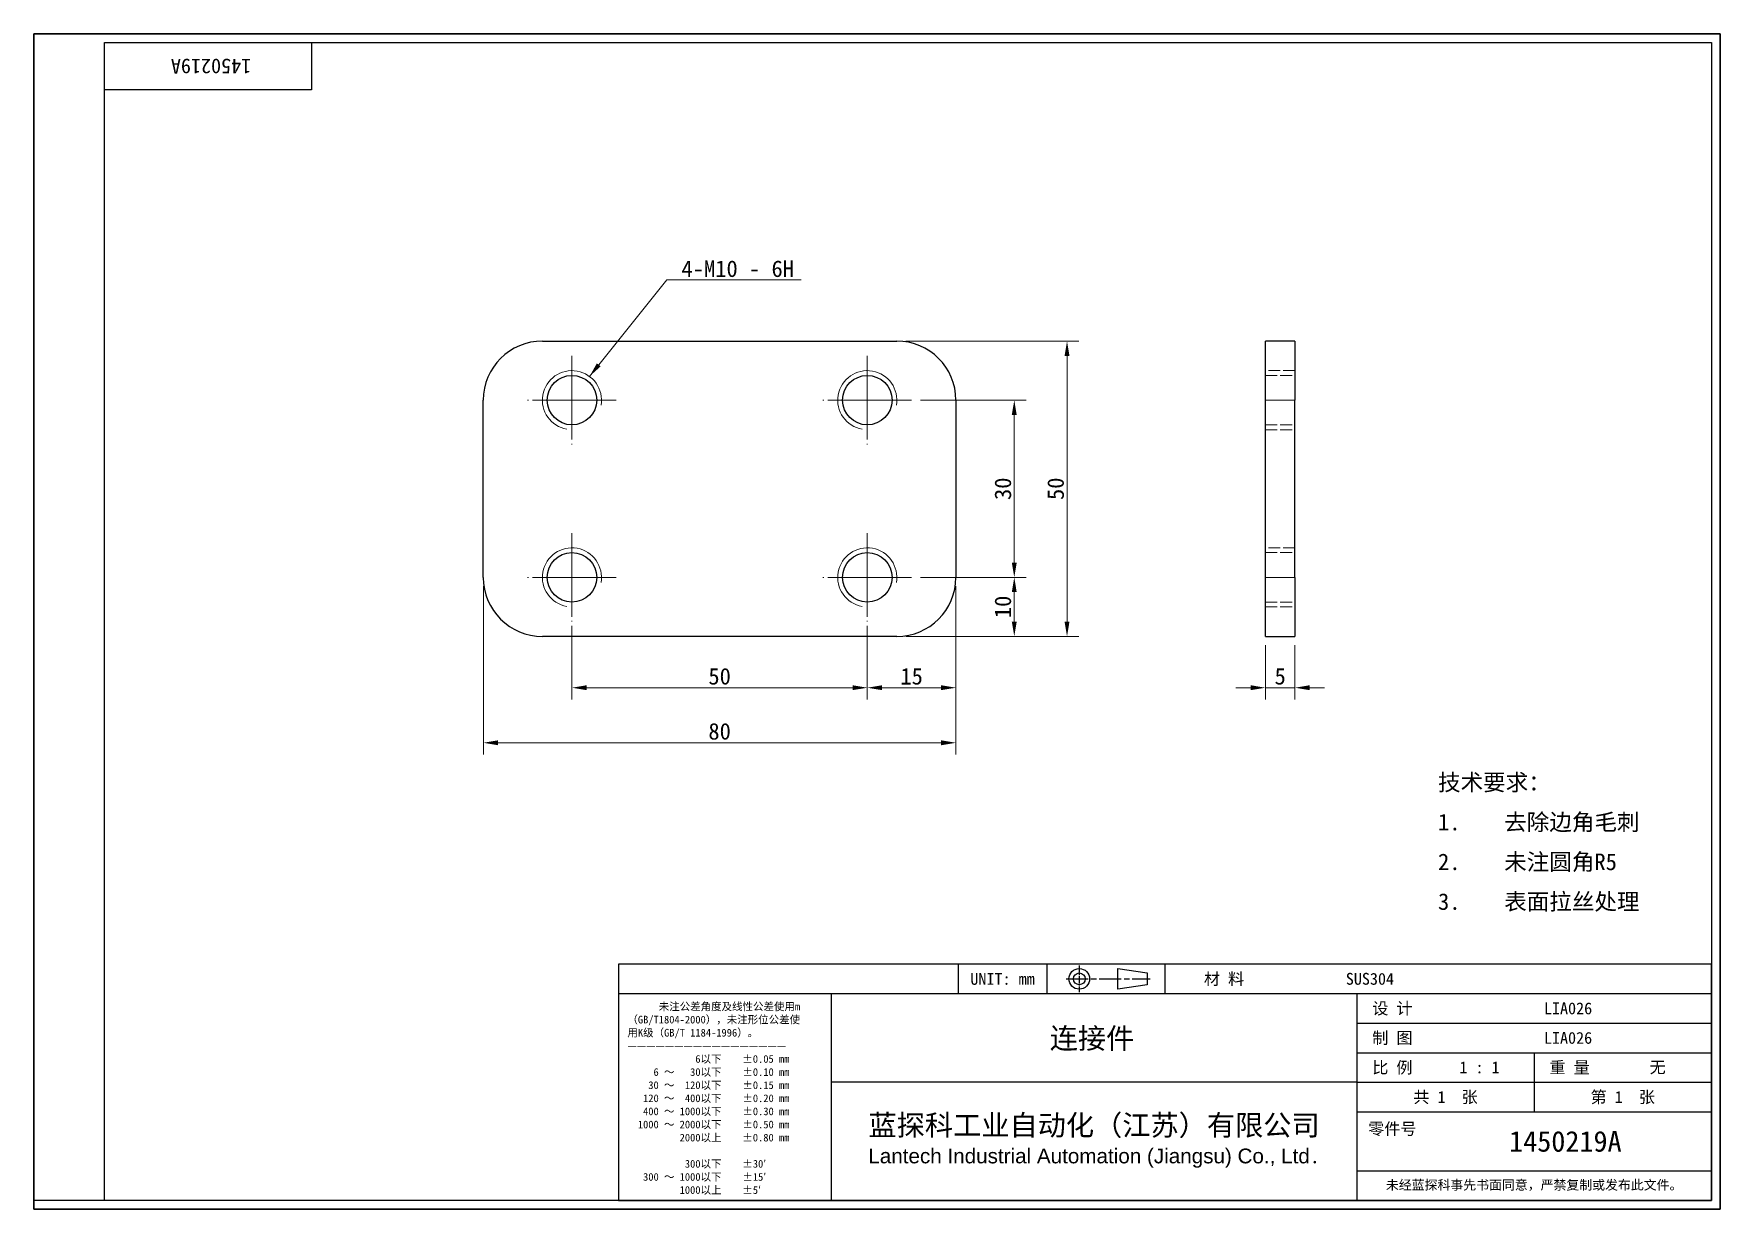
# Model space of a CAD drawing. Header units: millimetres. Extents: x 6 to 292, y 5 to 205.
import ezdxf
from ezdxf.enums import TextEntityAlignment as Align

# ---------------------------------------------------------------- set-up
doc = ezdxf.new("R2010")
doc.units = ezdxf.units.MM
doc.linetypes.add('CHAIN', pattern=[0.3543, 0.2362, -0.0295, 0.0591, -0.0295])
doc.linetypes.add('DASHED', pattern=[0.2067, 0.1654, -0.0413])
for name, color, linetype, lineweight in [('1', 7, 'Continuous', 18), ('可见 (ISO)', 7, 'Continuous', 25), ('可见窄的 (ISO)', 7, 'Continuous', 18), ('图框 (ISO)', 7, 'Continuous', 35), ('标题 (ISO)', 7, 'Continuous', 25)]:
    doc.layers.add(name, color=color, linetype=linetype, lineweight=lineweight)
for name, color, linetype, lineweight, true_color in [('中心标记 (ISO)', 1, 'CHAIN', 18, 0xff0000), ('尺寸 (ISO)', 7, 'Continuous', 18, 0x008000), ('符号 (ISO)', 7, 'Continuous', 18, 0x008000), ('隐藏 (ISO)', 5, 'DASHED', 18, 0x0000ff)]:
    doc.layers.add(name, color=color, linetype=linetype, lineweight=lineweight, true_color=true_color)
doc.styles.add('文本样式164', font='SimSun.ttf')
doc.styles.add('文本样式165', font='SimSun.ttf')
doc.styles.add('文本样式74', font='SimSun.ttf')
doc.styles.add('最新国标', font='simfang.ttf')
doc.styles.add('注释文本 (ISO)', font='simfang.ttf')
doc.dimstyles.new('默认 (GB)', dxfattribs={"dimtxt": 2.8, "dimasz": 2.5, "dimexe": 2, "dimexo": 1.5, "dimgap": 0.5, "dimtad": 1, "dimtoh": 1, "dimdsep": 46, "dimtxsty": '最新国标', "dimcen": 0.09, "dimdle": 10, "dimclrd": 256, "dimclre": 256, "dimclrt": 256, "dimaunit": 1, "dimadec": 3, "dimazin": 2, "dimtfac": 0.535714, "dimtdec": 3, "dimtmove": 0, "dimatfit": 3, "dimfxl": 0, "dimtolj": 1, "dimlwd": -1, "dimlwe": -1, "dimarcsym": 0})
doc.dimstyles.new('默认 (GB)$7', dxfattribs={"dimtxt": 2.8, "dimasz": 2.5, "dimexe": 2, "dimexo": 1.5, "dimgap": 0.5, "dimtad": 1, "dimtoh": 1, "dimdsep": 46, "dimtxsty": '最新国标', "dimcen": 0.09, "dimdle": 10, "dimclrd": 256, "dimclre": 256, "dimclrt": 256, "dimaunit": 1, "dimadec": 3, "dimazin": 2, "dimtfac": 0.535714, "dimtdec": 3, "dimtmove": 0, "dimatfit": 3, "dimfxl": 0, "dimtolj": 1, "dimlwd": -1, "dimlwe": -1, "dimarcsym": 0})

# ---------------------------------------------------------------- blocks, each defined once
blk = doc.blocks.new('图框 最新国标')
at = {"layer": '图框 (ISO)'}
for p, q in [((6, 7), (6, 204.5)), ((6, 204.5), (291.5, 204.5)), ((291.5, 204.5), (291.5, 5.5)), ((6, 7), (6, 5.5)), ((6, 7), (6, 5.5)), ((291.5, 5.5), (6, 5.5))]:
    blk.add_line(p, q, dxfattribs=at)
at = {"layer": '图框 (ISO)', "color": 7, "linetype": 'Continuous', "lineweight": 25}
for p, q in [((18, 203), (290, 203)), ((18, 7), (18, 203)), ((18, 203), (290, 203)), ((53, 203), (53, 195)), ((290, 203), (290, 7)), ((290, 203), (290, 7)), ((53, 195), (18, 195)), ((290, 7), (6, 7)), ((290, 7), (18, 7))]:
    blk.add_line(p, q, dxfattribs=at)
at = {"layer": '图框 (ISO)', "style": '文本样式74'}
blk.add_attdef('零件代号_001', (42.82, 200.25), '', height=2.5, rotation=180, dxfattribs=at)
blk = doc.blocks.new('标题栏 最新国标')
at = {"layer": '标题 (ISO)'}
for p, q in [((381.98, -183.84), (196.98, -183.84)), ((196.98, -183.84), (196.98, -223.84)), ((254.48, -183.84), (254.48, -188.84)), ((269.48, -183.84), (269.48, -188.84)), ((281.48, -188.09), (281.48, -184.59)), ((281.48, -184.59), (286.48, -185.34)), ((286.48, -185.34), (286.48, -187.34)), ((289.48, -183.84), (289.48, -188.84)), ((381.98, -223.84), (381.98, -183.84)), ((383.48, -183.84), (383.48, -225.34)), ((286.48, -187.34), (281.48, -188.09)), ((196.98, -188.84), (381.98, -188.84)), ((232.98, -188.84), (232.98, -223.84)), ((321.98, -188.84), (321.98, -223.84)), ((321.98, -193.84), (381.98, -193.84)), ((321.98, -198.84), (381.98, -198.84)), ((351.98, -198.84), (351.98, -208.84)), ((321.98, -203.84), (232.98, -203.84)), ((321.98, -203.84), (381.98, -203.84)), ((321.98, -208.84), (381.98, -208.84)), ((321.98, -218.84), (381.98, -218.84)), ((196.98, -223.84), (381.98, -223.84)), ((383.48, -225.34), (196.98, -225.34))]:
    blk.add_line(p, q, dxfattribs=at)
at = {"layer": '标题 (ISO)', "linetype": 'CHAIN', "ltscale": 5.000333}
blk.add_line((274.98, -184.09), (274.98, -188.59), dxfattribs=at)
at = {"layer": '标题 (ISO)', "linetype": 'CHAIN', "ltscale": 15.834605}
blk.add_line((272.73, -186.34), (286.98, -186.34), dxfattribs=at)
at = {"layer": '标题 (ISO)'}
for radius in [1.75, 1]:
    blk.add_circle((274.98, -186.34), radius, dxfattribs=at)
at = {"layer": '1', "style": '文本样式164'}
for s, p in [('UNIT: mm', (261.98, -186.34)), ('材 料', (299.48, -186.34)), ('设 计', (327.98, -191.34)), ('制 图', (327.98, -196.34)), ('比 例', (327.98, -201.34)), ('重 量', (357.98, -201.34)), ('共 1  张', (336.98, -206.34)), ('第 1  张', (366.98, -206.34))]:
    blk.add_text(s, height=2, dxfattribs=at).set_placement(p, align=Align.MIDDLE_CENTER)
at = {"layer": '标题 (ISO)', "style": '注释文本 (ISO)'}
for s, insert, char_height, attachment_point, line_spacing_factor in [('\\fSimSun|b0|i0;{\\H1.3000;      未注公差角度及线性公差使用m\\P}\\fSimSun|b0|i0;{\\H1.3000;（GB/T1804-2000），未注形位公差使\\P}\\fSimSun|b0|i0;{\\H1.3000;用K级（GB/T 1184-1996）。\\P}\\fSimSun|b0|i0;{\\H1.3000;—————————————————\\P}\\fSimSun|b0|i0;{\\H1.3000;             6以下    ±0.05 mm\\P}\\fSimSun|b0|i0;{\\H1.3000;     6 ～   30以下    ±0.10 mm\\P}\\fSimSun|b0|i0;{\\H1.3000;    30 ～  120以下    ±0.15 mm\\P}\\fSimSun|b0|i0;{\\H1.3000;   120 ～  400以下    ±0.20 mm\\P}\\fSimSun|b0|i0;{\\H1.3000;   400 ～ 1000以下    ±0.30 mm\\P}\\fSimSun|b0|i0;{\\H1.3000;  1000 ～ 2000以下    ±0.50 mm\\P}\\fSimSun|b0|i0;{\\H1.3000;          2000以上    ±0.80 mm\\P}\\fSimSun|b0|i0;{\\H1.3000;\\P}\\fSimSun|b0|i0;{\\H1.3000;           300以下    ±30′\\P}\\fSimSun|b0|i0;{\\H1.3000;   300 ～ 1000以下    ±15′\\P}\\fSimSun|b0|i0;{\\H1.3000;          1000以上    ±5′}', (198.48, -206.63), 1.3, 4, 1.023913), ('{\\fMicrosoft YaHei|b0|i0|c134|p34;\\H1.75x;蓝探科工业自动化（江苏）有限公司\\P\\fArial|b0|i0|c0|p34;\\H0.71429x;Lantech Industrial Automation (Jiangsu) Co., Ltd\\fFangSong|b0|i0|c134|p49;.\\H1.15195x; }', (277.48, -213.84), 2, 5, 0.978695)]:
    blk.add_mtext(s, dxfattribs=dict(at, insert=insert, char_height=char_height, attachment_point=attachment_point, line_spacing_factor=line_spacing_factor))
at = {"layer": '标题 (ISO)', "attachment_point": 5, "style": '注释文本 (ISO)'}
for s, insert, char_height in [('\\fFangSong|b0|i0;零件号', (327.98, -211.84), 2), ('\\fSimSun|b0|i0;{\\H1.6000;未经蓝探科事先书面同意，严禁复制或发布此文件。}', (351.98, -221.34), 1.6)]:
    blk.add_mtext(s, dxfattribs=dict(at, insert=insert, char_height=char_height))
at = {"layer": '标题 (ISO)'}
for tag, p, height, style in [('材料_001', (320.09, -187.33), 2, '注释文本 (ISO)'), ('设计人_001', (353.63, -192.33), 2, '注释文本 (ISO)'), ('库存编号_001', (269.97, -198.15), 3.5, '文本样式165'), ('设计人_001', (353.63, -197.33), 2, '注释文本 (ISO)'), ('视图比例_001', (339.32, -202.33), 2, '注释文本 (ISO)'), ('质量\\P3;_001', (371.53, -202.3), 2, '注释文本 (ISO)'), ('零件代号_001', (347.74, -215.59), 3.5, '文本样式165')]:
    blk.add_attdef(tag, p, '', height=height, dxfattribs=dict(at, style=style))
blk = doc.blocks.new('*D5')
at = {"layer": 'Defpoints', "color": 0, "transparency": 16777216}
for p in [(97.11, 105.78), (147.11, 105.78), (147.11, 93.79)]:
    blk.add_point(p, dxfattribs=at)
at = {"layer": '尺寸 (ISO)', "color": 116, "true_color": 0x00803f, "transparency": 16777216}
for p, q in [((97.11, 104.28), (97.11, 91.79)), ((147.11, 104.28), (147.11, 91.79)), ((99.61, 93.79), (144.61, 93.79))]:
    blk.add_line(p, q, dxfattribs=at)
for points in [[(99.61, 94.21), (99.61, 93.38), (97.11, 93.79)], [(144.61, 94.21), (144.61, 93.38), (147.11, 93.79)]]:
    blk.add_solid(points, dxfattribs=at)
at = {"layer": '尺寸 (ISO)', "transparency": 16777216, "insert": (122.11, 95.71), "char_height": 2.8, "attachment_point": 5, "style": '最新国标'}
blk.add_mtext('\\A1;50', dxfattribs=at)
blk = doc.blocks.new('*D6')
at = {"layer": 'Defpoints', "color": 0, "transparency": 16777216}
for p in [(154.61, 142.47), (154.61, 112.47), (171.99, 112.47)]:
    blk.add_point(p, dxfattribs=at)
at = {"layer": '尺寸 (ISO)', "color": 116, "true_color": 0x00803f, "transparency": 16777216}
for p, q in [((156.11, 142.47), (173.99, 142.47)), ((171.99, 139.97), (171.99, 114.97)), ((156.11, 112.47), (173.99, 112.47))]:
    blk.add_line(p, q, dxfattribs=at)
for points in [[(171.57, 139.97), (172.4, 139.97), (171.99, 142.47)], [(171.57, 114.97), (172.4, 114.97), (171.99, 112.47)]]:
    blk.add_solid(points, dxfattribs=at)
at = {"layer": '尺寸 (ISO)', "transparency": 16777216, "insert": (170.07, 127.47), "char_height": 2.8, "attachment_point": 5, "rotation": 90, "style": '最新国标'}
blk.add_mtext('\\A1;30', dxfattribs=at)
blk = doc.blocks.new('*D7')
at = {"layer": 'Defpoints', "color": 0, "transparency": 16777216}
for p in [(152.11, 152.47), (152.11, 102.47), (180.92, 102.47)]:
    blk.add_point(p, dxfattribs=at)
at = {"layer": '尺寸 (ISO)', "color": 116, "true_color": 0x00803f, "transparency": 16777216}
for p, q in [((153.61, 152.47), (182.92, 152.47)), ((180.92, 149.97), (180.92, 104.97)), ((153.61, 102.47), (182.92, 102.47))]:
    blk.add_line(p, q, dxfattribs=at)
for points in [[(180.5, 149.97), (181.33, 149.97), (180.92, 152.47)], [(180.5, 104.97), (181.33, 104.97), (180.92, 102.47)]]:
    blk.add_solid(points, dxfattribs=at)
at = {"layer": '尺寸 (ISO)', "transparency": 16777216, "insert": (179, 127.47), "char_height": 2.8, "attachment_point": 5, "rotation": 90, "style": '最新国标'}
blk.add_mtext('\\A1;50', dxfattribs=at)
blk = doc.blocks.new('*D8')
at = {"layer": 'Defpoints', "color": 0, "transparency": 16777216}
for p in [(82.11, 112.47), (162.11, 112.47), (82.11, 84.47)]:
    blk.add_point(p, dxfattribs=at)
at = {"layer": '尺寸 (ISO)', "color": 116, "true_color": 0x00803f, "transparency": 16777216}
for p, q in [((82.11, 110.97), (82.11, 82.47)), ((162.11, 110.97), (162.11, 82.47)), ((159.61, 84.47), (84.61, 84.47))]:
    blk.add_line(p, q, dxfattribs=at)
for points in [[(84.61, 84.89), (84.61, 84.05), (82.11, 84.47)], [(159.61, 84.89), (159.61, 84.05), (162.11, 84.47)]]:
    blk.add_solid(points, dxfattribs=at)
at = {"layer": '尺寸 (ISO)', "transparency": 16777216, "insert": (122.11, 86.39), "char_height": 2.8, "attachment_point": 5, "style": '最新国标'}
blk.add_mtext('\\A1;80', dxfattribs=at)
blk = doc.blocks.new('*D9')
at = {"layer": 'Defpoints', "color": 0, "transparency": 16777216}
for p in [(154.61, 112.47), (152.11, 102.47), (171.99, 102.47)]:
    blk.add_point(p, dxfattribs=at)
at = {"layer": '尺寸 (ISO)', "color": 116, "true_color": 0x00803f, "transparency": 16777216}
for p, q in [((156.11, 112.47), (173.99, 112.47)), ((171.99, 109.97), (171.99, 104.97)), ((153.61, 102.47), (173.99, 102.47))]:
    blk.add_line(p, q, dxfattribs=at)
for points in [[(171.57, 109.97), (172.4, 109.97), (171.99, 112.47)], [(171.57, 104.97), (172.4, 104.97), (171.99, 102.47)]]:
    blk.add_solid(points, dxfattribs=at)
at = {"layer": '尺寸 (ISO)', "transparency": 16777216, "insert": (170.07, 107.47), "char_height": 2.8, "attachment_point": 5, "rotation": 90, "style": '最新国标'}
blk.add_mtext('\\A1;10', dxfattribs=at)
blk = doc.blocks.new('*D10')
at = {"layer": 'Defpoints', "color": 0, "transparency": 16777216}
for p in [(162.11, 112.47), (147.11, 105.78), (162.11, 93.79)]:
    blk.add_point(p, dxfattribs=at)
at = {"layer": '尺寸 (ISO)', "color": 116, "true_color": 0x00803f, "transparency": 16777216}
for p, q in [((162.11, 110.97), (162.11, 91.79)), ((147.11, 104.28), (147.11, 91.79)), ((149.61, 93.79), (159.61, 93.79))]:
    blk.add_line(p, q, dxfattribs=at)
for points in [[(149.61, 94.21), (149.61, 93.38), (147.11, 93.79)], [(159.61, 94.21), (159.61, 93.38), (162.11, 93.79)]]:
    blk.add_solid(points, dxfattribs=at)
at = {"layer": '尺寸 (ISO)', "transparency": 16777216, "insert": (154.61, 95.71), "char_height": 2.8, "attachment_point": 5, "style": '最新国标'}
blk.add_mtext('\\A1;15', dxfattribs=at)
blk = doc.blocks.new('*D11')
at = {"layer": 'Defpoints', "color": 0, "transparency": 16777216}
for p in [(214.5, 102.47), (219.5, 102.47), (219.5, 93.79)]:
    blk.add_point(p, dxfattribs=at)
at = {"layer": '尺寸 (ISO)', "color": 116, "true_color": 0x00803f, "transparency": 16777216}
for p, q in [((214.5, 100.97), (214.5, 91.79)), ((219.5, 100.97), (219.5, 91.79)), ((212, 93.79), (209.5, 93.79)), ((214.5, 93.79), (219.5, 93.79)), ((222, 93.79), (224.5, 93.79))]:
    blk.add_line(p, q, dxfattribs=at)
for points in [[(212, 94.21), (212, 93.38), (214.5, 93.79)], [(222, 94.21), (222, 93.38), (219.5, 93.79)]]:
    blk.add_solid(points, dxfattribs=at)
at = {"layer": '尺寸 (ISO)', "transparency": 16777216, "insert": (217, 95.71), "char_height": 2.8, "attachment_point": 5, "style": '最新国标'}
blk.add_mtext('\\A1;5', dxfattribs=at)

msp = doc.modelspace()

# ---------------------------------------------------------------- linework, layer by layer
at = {"layer": '中心标记 (ISO)', "ltscale": 23.990969}
for p, q in [((97.108, 149.972), (97.108, 134.972)), ((97.108, 149.16), (97.108, 135.784)), ((147.108, 149.972), (147.108, 134.972)), ((147.108, 149.16), (147.108, 135.784)), ((104.608, 142.472), (89.608, 142.472)), ((103.796, 142.472), (90.42, 142.472)), ((154.608, 142.472), (139.608, 142.472)), ((153.796, 142.472), (140.42, 142.472)), ((97.108, 119.972), (97.108, 104.972)), ((147.108, 119.972), (147.108, 104.972)), ((97.108, 119.16), (97.108, 105.784)), ((147.108, 119.16), (147.108, 105.784)), ((104.608, 112.472), (89.608, 112.472)), ((103.796, 112.472), (90.42, 112.472)), ((154.608, 112.472), (139.608, 112.472)), ((153.796, 112.472), (140.42, 112.472))]:
    msp.add_line(p, q, dxfattribs=at)
at = {"layer": '可见 (ISO)'}
for p, q in [((92.108, 152.472), (152.108, 152.472)), ((214.502, 142.472), (214.502, 152.472)), ((219.502, 152.472), (214.502, 152.472)), ((219.502, 152.472), (219.502, 142.472)), ((82.108, 112.472), (82.108, 142.472)), ((162.108, 142.472), (162.108, 112.472)), ((214.502, 112.472), (214.502, 142.472)), ((219.502, 112.472), (219.502, 142.472)), ((214.502, 102.472), (214.502, 112.472)), ((219.502, 112.472), (219.502, 102.472)), ((152.108, 102.472), (92.108, 102.472)), ((214.502, 102.472), (219.502, 102.472))]:
    msp.add_line(p, q, dxfattribs=at)
for centre in [(97.108, 142.472), (147.108, 142.472), (97.108, 112.472), (147.108, 112.472)]:
    msp.add_circle(centre, 4.188, dxfattribs=at)
for centre, start, end in [((92.108, 142.472), 90, 180), ((152.108, 142.472), 0, 90), ((92.108, 112.472), 180, 270), ((152.108, 112.472), 270, 0)]:
    msp.add_arc(centre, 10, start, end, dxfattribs=at)
at = {"layer": '可见窄的 (ISO)'}
for p, q in [((214.502, 142.472), (219.502, 142.472)), ((219.502, 112.472), (214.502, 112.472))]:
    msp.add_line(p, q, dxfattribs=at)
for centre in [(97.108, 142.472), (147.108, 142.472), (97.108, 112.472), (147.108, 112.472)]:
    msp.add_arc(centre, 5, 350, 260, dxfattribs=at)
at = {"layer": '隐藏 (ISO)', "ltscale": 12.094824}
for p, q in [((219.502, 147.472), (214.502, 147.472)), ((214.502, 146.66), (219.502, 146.66)), ((214.502, 138.284), (219.502, 138.284)), ((214.502, 137.472), (219.502, 137.472)), ((219.502, 117.472), (214.502, 117.472)), ((214.502, 116.66), (219.502, 116.66)), ((214.502, 108.284), (219.502, 108.284)), ((214.502, 107.472), (219.502, 107.472))]:
    msp.add_line(p, q, dxfattribs=at)

# ---------------------------------------------------------------- block references
msp.add_blockref('图框 最新国标', (0, 0)).add_auto_attribs({'零件代号_001': '1450219A'})
ref = msp.add_blockref('标题栏 最新国标', (-91.983, 230.844))
ref.add_attrib('零件代号_001', '1450219A', (255.754, 15.25), dxfattribs={"layer": '标题 (ISO)', "height": 3.5, "style": '文本样式165'})
ref.add_attrib('库存编号_001', '连接件', (177.992, 32.691), dxfattribs={"layer": '标题 (ISO)', "height": 3.5, "style": '文本样式165'})
ref.add_attrib('质量\\P3;_001', '无', (279.543, 28.54), dxfattribs={"layer": '标题 (ISO)', "height": 2, "style": '注释文本 (ISO)'})
ref.add_attrib('视图比例_001', '1 : 1', (247.337, 28.517), dxfattribs={"layer": '标题 (ISO)', "height": 2, "style": '注释文本 (ISO)'})
ref.add_attrib('设计人_001', 'LIA026', (261.651, 38.511), dxfattribs={"layer": '标题 (ISO)', "height": 2, "style": '注释文本 (ISO)'})
ref.add_attrib('设计人_001', 'LIA026', (261.651, 33.511), dxfattribs={"layer": '标题 (ISO)', "height": 2, "style": '注释文本 (ISO)'})
ref.add_attrib('材料_001', 'SUS304', (228.111, 43.511), dxfattribs={"layer": '标题 (ISO)', "height": 2, "style": '注释文本 (ISO)'})

# ---------------------------------------------------------------- texts
at = {"layer": '符号 (ISO)', "char_height": 2.8}
for s, insert, width, attachment_point, line_spacing_factor, style in [('4-M10 - 6H', (115.651, 163.279), 21.16866, 7, 0.49, '最新国标'), ('\\fSimSun|b0|i0;{\\H2.8000;技术要求：\\P}\\fSimSun|b0|i0;{\\H2.8000;1.^I}\\fSimSun|b0|i0;{\\H2.8000;去除边角毛刺\\P}\\fSimSun|b0|i0;{\\H2.8000;2.^I}\\fSimSun|b0|i0;{\\H2.8000;未注圆角R5\\P}\\fSimSun|b0|i0;{\\H2.8000;3.^I}\\fSimSun|b0|i0;{\\H2.8000;表面拉丝处理}', (243.718, 67.526), 33.55088, 4, 1.441304, '注释文本 (ISO)')]:
    msp.add_mtext(s, dxfattribs=dict(at, insert=insert, width=width, attachment_point=attachment_point, line_spacing_factor=line_spacing_factor, style=style))

# ---------------------------------------------------------------- dimensions: what is measured, and where the dimension line sits
at = {"layer": '尺寸 (ISO)', "color": 116, "true_color": 0x00803f}
for base, p1, p2, angle, override, picture, middle in [((180.915, 102.472), (152.108, 152.472), (152.108, 102.472), 270, {"dimgap": 0.5, "dimtoh": 0, "dimdec": 2, "dimtol": 0, "dimlim": 0, "dimtp": 0, "dimtm": 0, "dimtdec": 3, "dimtofl": 0, "dimatfit": 1}, '*D7', (180.915, 127.472)), ((171.986, 112.472), (154.608, 142.472), (154.608, 112.472), 90, {"dimgap": 0.5, "dimtoh": 0, "dimdec": 2, "dimtol": 0, "dimlim": 0, "dimtp": 0, "dimtm": 0, "dimtdec": 3, "dimtofl": 0, "dimatfit": 1}, '*D6', (171.986, 127.472)), ((82.108, 84.472), (162.108, 112.472), (82.108, 112.472), 180, {"dimgap": 0.5, "dimtoh": 0, "dimdec": 2, "dimtol": 0, "dimlim": 0, "dimtp": 0, "dimtm": 0, "dimtdec": 3, "dimtofl": 0, "dimatfit": 1}, '*D8', (122.108, 84.472)), ((162.108, 93.794), (147.108, 105.784), (162.108, 112.472), 180, {"dimgap": 0.5, "dimtoh": 0, "dimdec": 2, "dimtol": 0, "dimlim": 0, "dimtp": 0, "dimtm": 0, "dimtdec": 3, "dimtofl": 0, "dimatfit": 1}, '*D10', (154.608, 93.794)), ((171.986, 102.472), (154.608, 112.472), (152.108, 102.472), 90, {"dimgap": 0.5, "dimtoh": 0, "dimdec": 2, "dimtol": 0, "dimlim": 0, "dimtp": 0, "dimtm": 0, "dimtdec": 3, "dimtofl": 0, "dimatfit": 1}, '*D9', (171.986, 107.472)), ((147.108, 93.794), (97.108, 105.784), (147.108, 105.784), 180, {"dimgap": 0.5, "dimtoh": 0, "dimdec": 2, "dimtol": 0, "dimlim": 0, "dimtp": 0, "dimtm": 0, "dimtdec": 3, "dimtofl": 0, "dimatfit": 1}, '*D5', (122.108, 93.794)), ((219.502, 93.794), (214.502, 102.472), (219.502, 102.472), 180, {"dimgap": 0.5, "dimtoh": 0, "dimdec": 2, "dimtol": 0, "dimlim": 0, "dimtp": 0, "dimtm": 0, "dimtdec": 3, "dimtofl": 1, "dimatfit": 1}, '*D11', (217.002, 93.794))]:
    dim = msp.add_linear_dim(base=base, p1=p1, p2=p2, angle=angle, dimstyle='默认 (GB)', override=override, dxfattribs=at)
    dim.commit()
    dim.dimension.update_dxf_attribs({"geometry": picture, "text_midpoint": middle, "dimtype": 160})

# ---------------------------------------------------------------- leaders
at = {"layer": '符号 (ISO)', "annotation_type": 0, "has_hookline": 1, "hookline_direction": 0, "text_width": 20.256}
msp.add_leader([(100.084, 146.489), (113.151, 162.813), (115.651, 162.813)], dimstyle='默认 (GB)$7', override={"dimgap": 0, "dimtad": 1}, dxfattribs=at)

doc.saveas('drawing.dxf')
